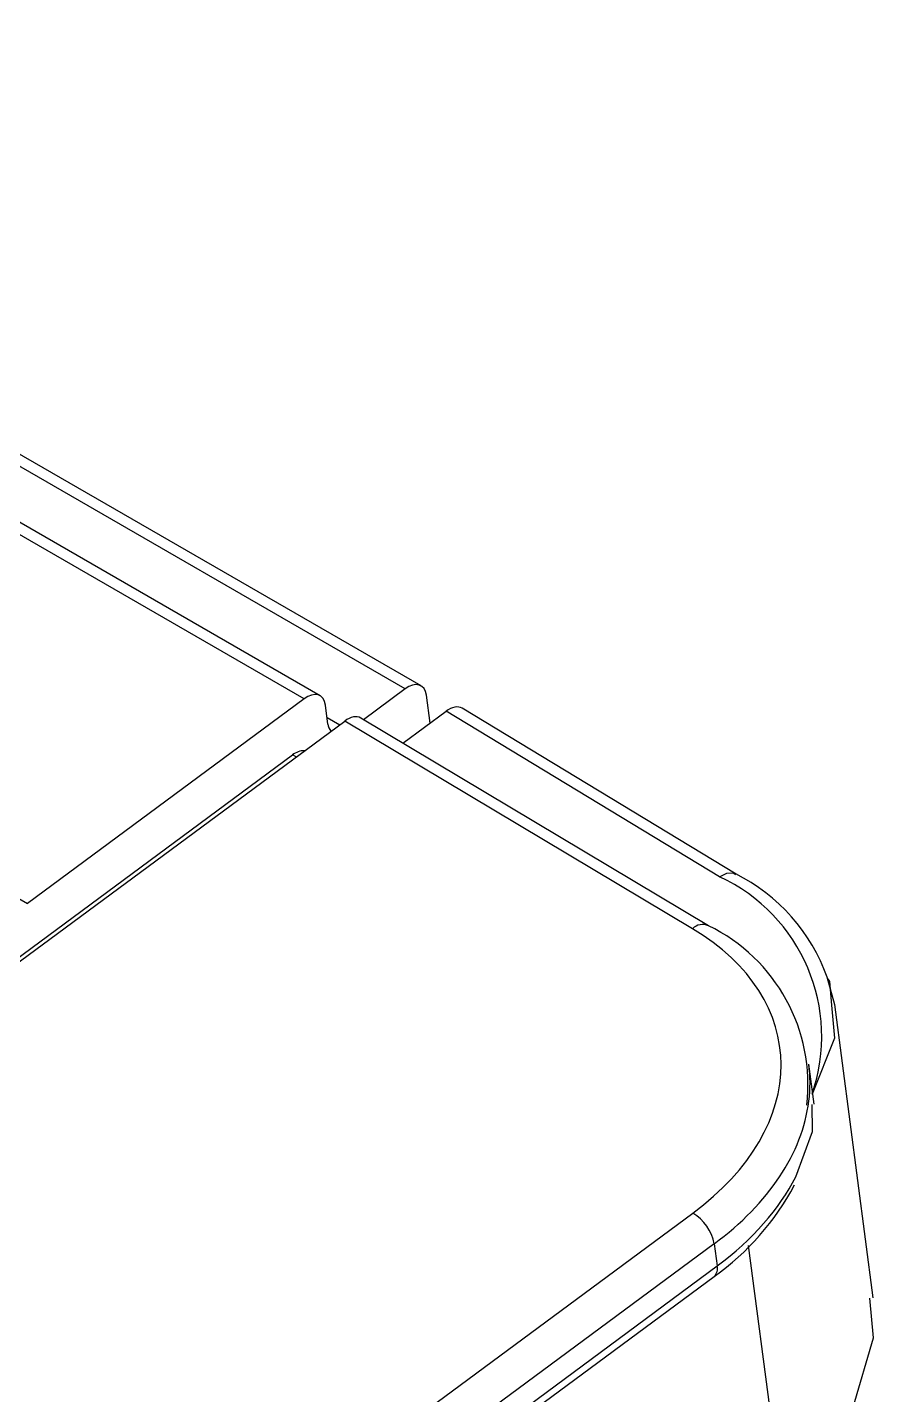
# Model space of a CAD drawing. Header units: inches. Extents: x 0.6 to 61.5, y 0.9 to 41.7.
# Drawn here: x 60.985 to 61.472, y 17.478 to 18.264 of the extents above; entities that cross this region are included whole.
import ezdxf

# ---------------------------------------------------------------- set-up
doc = ezdxf.new("R2010")
doc.units = ezdxf.units.IN
doc.header["$MEASUREMENT"] = 0
doc.layers.add('OBJECT', color=7, linetype='Continuous')

msp = doc.modelspace()

# ---------------------------------------------------------------- linework, layer by layer
at = {"layer": 'OBJECT'}
for p, q in [((61.20238, 17.8838), (43.42058, 28.14902)), ((61.21154, 17.88555), (43.42974, 28.15076)), ((61.14433, 17.87812), (43.36254, 28.14333)), ((61.15349, 17.87986), (43.3717, 28.14508)), ((43.20336, 28.0256), (60.98515, 17.76039)), ((61.14433, 17.87812), (60.98515, 17.76039)), ((61.20238, 17.8838), (61.17842, 17.86609)), ((61.2167, 17.8642), (61.2146, 17.88022)), ((61.15799, 17.8636), (61.15656, 17.87453)), ((61.20101, 17.8526), (61.22589, 17.871)), ((61.38314, 17.7757), (61.22589, 17.871)), ((61.39268, 17.77722), (61.23514, 17.87269)), ((55.10507, 13.38162), (61.1676, 17.86534)), ((61.1575, 17.86736), (61.16471, 17.8632)), ((61.36754, 17.74589), (61.1676, 17.86534)), ((61.3768, 17.74758), (61.17682, 17.86705)), ((55.09108, 13.37388), (61.13766, 17.84581)), ((61.13964, 17.84467), (61.13766, 17.84581)), ((61.44938, 17.70208), (61.44497, 17.71795)), ((61.47144, 17.53354), (61.44937, 17.7022)), ((61.43745, 17.64494), (61.43443, 17.668)), ((55.4303, 13.19109), (61.36782, 17.58235)), ((61.38005, 17.56464), (55.44254, 13.17338)), ((61.38005, 17.56464), (61.38172, 17.55191)), ((61.39961, 17.56358), (61.41627, 17.43627)), ((55.44421, 13.16065), (61.38172, 17.55191)), ((55.44249, 13.15459), (61.38, 17.54585))]:
    msp.add_line(p, q, dxfattribs=at)
at = {"layer": 'OBJECT', "flags": 128}
for points in [[(61.2146, 17.88022), (61.2141, 17.88232), (61.21321, 17.88402), (61.21196, 17.88528), (61.2104, 17.88604), (61.20858, 17.88627), (61.20659, 17.88596), (61.2045, 17.88513), (61.20238, 17.8838)], [(61.15656, 17.87453), (61.15606, 17.87663), (61.15517, 17.87834), (61.15392, 17.87959), (61.15236, 17.88035), (61.15054, 17.88058), (61.14855, 17.88027), (61.14645, 17.87944), (61.14433, 17.87812)], [(61.38314, 17.7757), (61.38738, 17.77785), (61.39117, 17.77793), (61.39226, 17.77715)], [(61.44531, 17.71702), (61.44624, 17.7155), (61.44745, 17.70198)], [(61.44745, 17.70198), (61.44915, 17.6829), (61.4363, 17.65067)], [(61.42688, 17.6032), (61.43663, 17.62918), (61.43639, 17.64484)], [(61.45985, 17.47076), (61.47171, 17.51057), (61.46953, 17.53332)]]:
    msp.add_lwpolyline(points, dxfattribs=at)
at = {"layer": 'OBJECT'}
for centre, radius, start, end in [((61.16564, 17.86426), 0.00767, 184.91556, 218.71033), ((61.14432, 17.83799), 0.01027, 88.95639, 130.40738), ((61.34065, 17.68382), 0.10123, 340.88429, 65.18328), ((61.34487, 17.68239), 0.10623, 19.55993, 63.41732), ((61.37343, 17.73982), 0.00846, 66.53882, 134.14227), ((61.3324, 17.65629), 0.10152, 353.26617, 64.06266), ((61.29276, 17.66888), 0.15082, 305.34076, 332.17847), ((61.35352, 17.55938), 0.02706, 11.21806, 58.08993), ((61.37575, 17.55034), 0.00618, 313.47842, 14.79805)]:
    msp.add_arc(centre, radius, start, end, dxfattribs=at)
for centre, major_axis, ratio, start_param, end_param in [((61.22739, 17.85948), (0.00765, 0.01326), 0.577315, 6.270829, 7.207901), ((61.1691, 17.85383), (0.00765, 0.01326), 0.577339, 6.274543, 7.208069), ((61.24318, 17.65536), (0.17473, 0.02153), 0.657043, 5.42249, 6.98456), ((61.24459, 17.64391), (0.18991, 0.02352), 0.656643, 6.118049, 6.28774), ((61.24459, 17.64391), (0.18991, 0.02352), 0.656643, 5.422086, 6.118049), ((61.24671, 17.62772), (0.1894, 0.02739), 0.642685, 5.40889, 5.86408)]:
    msp.add_ellipse(centre, major_axis=major_axis, ratio=ratio, start_param=start_param, end_param=end_param, dxfattribs=at)

doc.saveas('drawing.dxf')
